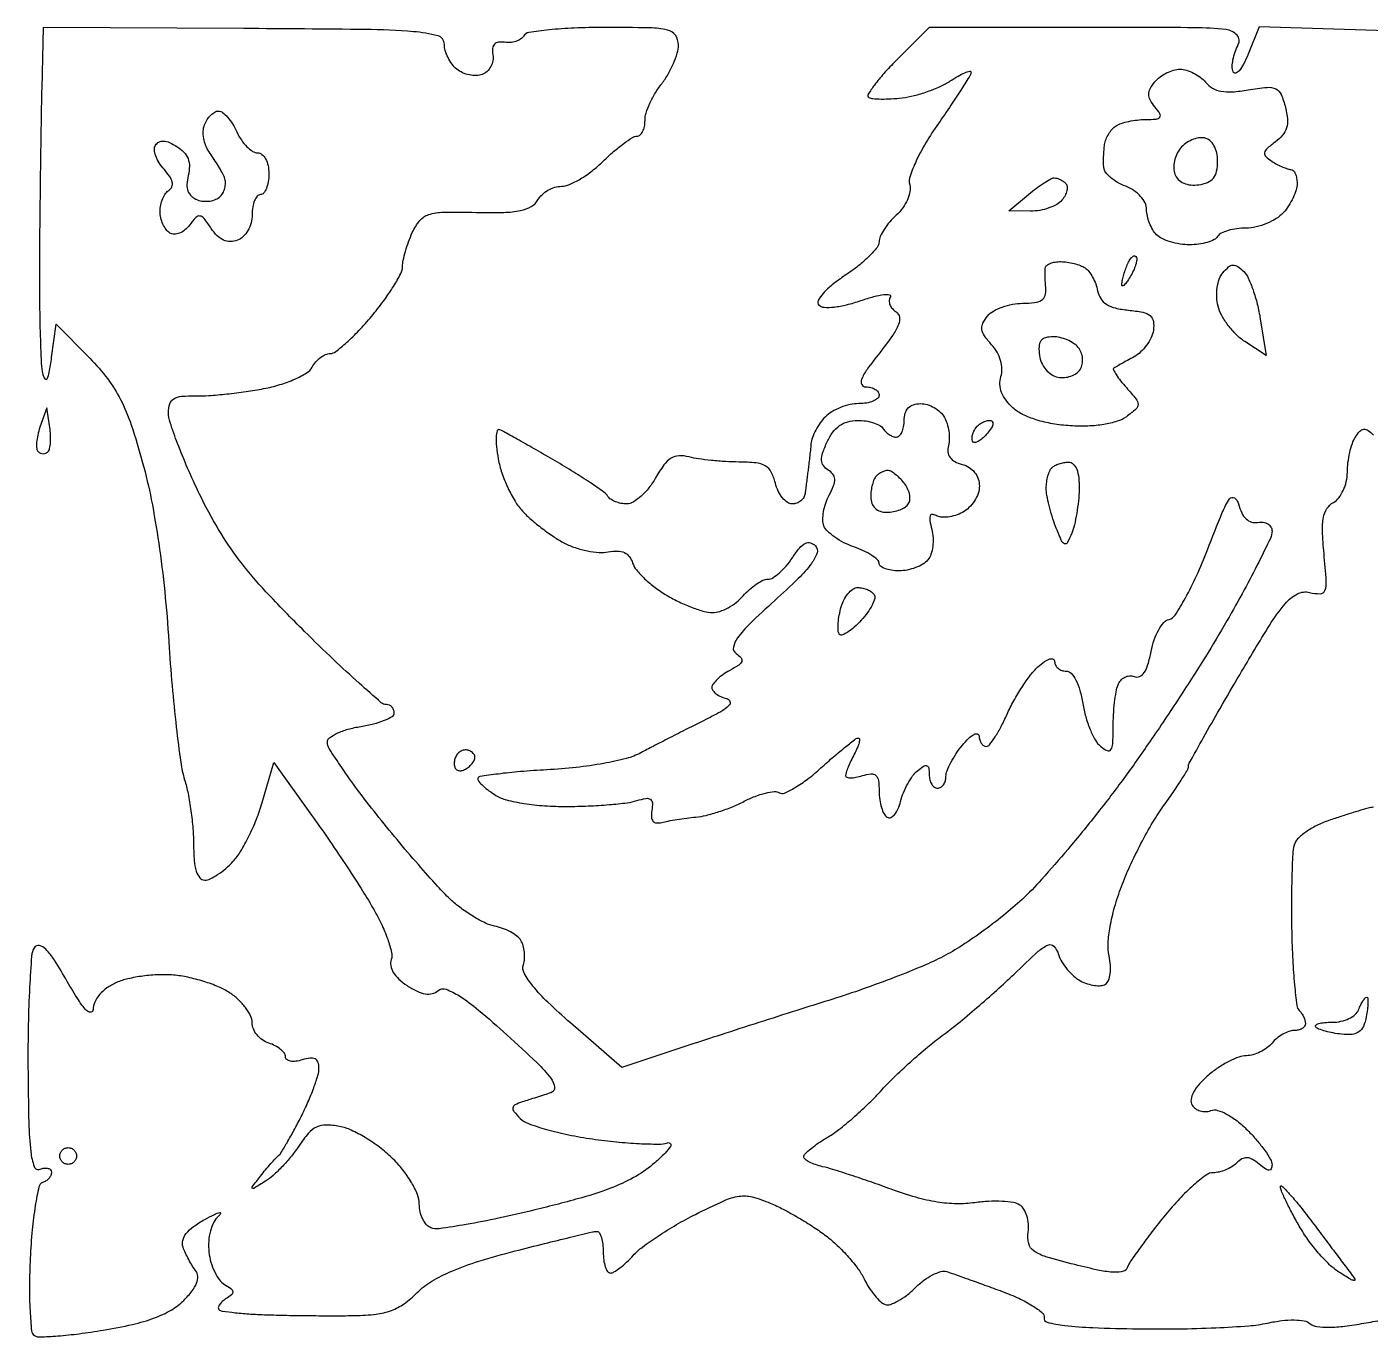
# Model space of a CAD drawing. Extents: x 0 to 102, y 0 to 135.
# Drawn here: x 70.39 to 83.99, y 122.11 to 135.37 of the extents above; entities that cross this region are included whole.
import ezdxf

# ---------------------------------------------------------------- set-up
doc = ezdxf.new("R2010")
doc.units = 0
doc.header["$MEASUREMENT"] = 0

msp = doc.modelspace()

# ---------------------------------------------------------------- linework, layer by layer
for points in [[(84.373632, 135.3177), (83.618164, 135.341765), (82.862695, 135.365829), (82.750987, 135.087965, -0.023652), (82.705241, 134.988099, -0.058409), (82.660247, 134.921409, -0.148562), (82.624304, 134.898592, -0.382632), (82.598952, 134.91116, -0.1027), (82.589943, 134.962122, -0.039974), (82.59781, 135.033614, -0.037447), (82.619058, 135.112108, -0.038062), (82.65169, 135.18611, 0.323154), (82.638781, 135.282068, 0.176253), (82.527167, 135.337788, 0.027193), (82.203677, 135.357134, 0.00134), (81.134377, 135.36), (79.524, 135.36), (79.188686, 135.024686, 0.01366), (79.06442, 134.893438, 0.023667), (78.969602, 134.777005, 0.021321), (78.906345, 134.683236, 0.414542), (78.913736, 134.652385, 0.117935), (78.952536, 134.639745, 0.01656), (79.037297, 134.635755, 0.018146), (79.139693, 134.638047, 0.014524), (79.249603, 134.647712, 0.033305), (79.370475, 134.670124, 0.021816), (79.506143, 134.711134, 0.021959), (79.635387, 134.762918, 0.038781), (79.736053, 134.818242, -0.015096), (79.817015, 134.867863, -0.029162), (79.885034, 134.901678, -0.037501), (79.933917, 134.918316, -0.490447), (79.947, 134.908187, -0.13931), (79.937743, 134.875606, -0.003089), (79.850074, 134.735727, -0.006765), (79.743486, 134.572884, -0.004493), (79.617038, 134.388877, 0.017748), (79.489648, 134.192547, 0.025419), (79.392144, 134.009416, 0.026038), (79.329567, 133.85559, 0.148597), (79.326144, 133.768444, -0.110141), (79.328664, 133.699216, -0.058044), (79.303199, 133.616595, -0.053008), (79.255349, 133.533189, -0.052164), (79.190806, 133.461211, 0.032168), (79.124063, 133.392507, 0.033462), (79.067632, 133.316668, 0.035516), (79.028228, 133.244848, 0.10812), (79.0164, 133.190788, -0.171423), (78.996229, 133.133683, -0.027695), (78.915991, 133.044826, -0.027838), (78.805472, 132.946853, -0.02126), (78.674583, 132.851997, 0.021773), (78.54315, 132.756541, 0.04368), (78.450151, 132.668329, 0.063138), (78.400754, 132.595875, 0.325209), (78.407889, 132.550671, 0.186124), (78.459571, 132.527754, 0.038966), (78.560363, 132.530635, 0.03436), (78.688208, 132.553259, 0.02199), (78.832879, 132.596087, -0.015802), (78.96377, 132.636604, -0.036406), (79.064783, 132.656639, -0.079254), (79.121558, 132.654643, -0.524125), (79.131035, 132.632955, 0.12915), (79.119696, 132.595866, 0.100707), (79.126474, 132.554109, 0.08894), (79.150448, 132.514029, 0.075327), (79.188125, 132.482039, -0.222436), (79.222426, 132.429626, -0.131335), (79.213338, 132.353904, -0.058825), (79.152202, 132.241497, -0.013552), (79.022655, 132.068498, 0.010885), (78.894189, 131.898835, 0.060441), (78.838919, 131.798992, 0.221566), (78.841599, 131.746748, 0.277691), (78.882391, 131.7222, -0.061254), (78.933635, 131.715899, -0.079771), (78.977035, 131.697349, -0.097563), (79.006088, 131.669866, -0.15591), (79.0164, 131.6376, -0.22187), (79.001287, 131.605218, -0.076865), (78.956047, 131.577851, -0.058452), (78.889616, 131.559191, -0.039287), (78.810943, 131.553, 0.054969), (78.722534, 131.543251, 0.038689), (78.626787, 131.513948, 0.039129), (78.538423, 131.470985, 0.063743), (78.472543, 131.420057, 0.041971), (78.420732, 131.358733, 0.032757), (78.374972, 131.284452, 0.033682), (78.341378, 131.209082, 0.066091), (78.327074, 131.145107, -0.003408), (78.321028, 131.081512, -0.002166), (78.313161, 131.007538, -0.002175), (78.30481, 130.935001, -0.00403), (78.2973, 130.8762, 0.001168), (78.289783, 130.819908, 0.000783), (78.281439, 130.755513, 0.000789), (78.273554, 130.693119, 0.001558), (78.267526, 130.64355, -0.105384), (78.253793, 130.603179, -0.087969), (78.224097, 130.568864, -0.084471), (78.183183, 130.545796, -0.086428), (78.137271, 130.5378, -0.15466), (78.088305, 130.553317, -0.069524), (78.038532, 130.599928, -0.059134), (77.99549, 130.668392, -0.049341), (77.96646, 130.7493, 0.058438), (77.924535, 130.859793, 0.14303), (77.864972, 130.922021, 0.10596), (77.768926, 130.953, 0.024308), (77.597738, 130.961955, -0.013569), (77.463052, 130.966104, -0.011084), (77.319345, 130.97764, -0.011242), (77.18753, 130.99417, -0.028671), (77.093253, 131.013729, 0.074918), (76.992252, 131.025123, 0.131421), (76.912406, 131.000548, 0.095809), (76.839074, 130.932102, 0.027843), (76.754853, 130.801609, -0.037814), (76.687064, 130.701031, -0.042393), (76.607208, 130.615892, -0.046855), (76.52761, 130.556747, -0.136247), (76.462243, 130.538335, -0.048712), (76.404013, 130.543802, -0.047253), (76.347316, 130.560437, -0.051102), (76.300314, 130.585022, -0.108717), (76.27189, 130.614326, 0.099663), (76.23213, 130.656814, 0.006785), (76.095594, 130.751494, 0.009497), (75.927922, 130.859854, 0.006974), (75.738147, 130.973819, 0.001635), (75.546358, 131.084545, 0.002225), (75.372591, 131.183087, 0.001468), (75.226102, 131.264735, 0.025245), (75.176796, 131.288861, 0.443176), (75.152147, 131.277564, 0.064706), (75.14119, 131.21648, 0.039138), (75.144137, 131.118175, 0.018612), (75.162497, 130.992818, 0.036482), (75.199118, 130.852664, 0.026411), (75.259202, 130.702808, 0.026859), (75.331876, 130.565844, 0.051267), (75.406601, 130.466312, 0.02728), (75.494473, 130.381136, 0.016162), (75.607727, 130.288997, 0.016148), (75.727031, 130.204124, 0.026617), (75.833607, 130.141275, 0.039404), (75.941425, 130.095585, 0.031073), (76.063975, 130.062991, 0.031968), (76.182289, 130.047054, 0.064807), (76.275893, 130.052625, -0.049385), (76.368713, 130.06102, -0.105624), (76.438617, 130.045464, -0.124585), (76.488813, 130.005094, -0.084763), (76.522587, 129.939655, 0.097134), (76.560858, 129.869766, 0.029689), (76.643725, 129.781526, 0.028477), (76.750419, 129.691572, 0.027632), (76.867687, 129.613343, 0.021652), (76.99359, 129.546229, 0.020999), (77.126099, 129.489507, 0.021454), (77.246665, 129.449611, 0.069276), (77.330064, 129.438, 0.082102), (77.403834, 129.450196, 0.042991), (77.489287, 129.487703, 0.041256), (77.572496, 129.542456, 0.049601), (77.64013, 129.6072, -0.032881), (77.703399, 129.67195, -0.034545), (77.773628, 129.726698, -0.036827), (77.840437, 129.764903, -0.111927), (77.891151, 129.7764, 0.14036), (77.941521, 129.790824, 0.03983), (78.007662, 129.839804, 0.036762), (78.07678, 129.909635, 0.031696), (78.138726, 129.992244, -0.025627), (78.211449, 130.091718, -0.104198), (78.269399, 130.13864, -0.191987), (78.321506, 130.143532, -0.129092), (78.373326, 130.112293, -0.285572), (78.388755, 130.041707, -0.075533), (78.33175, 129.935327, -0.038812), (78.198617, 129.783621, -0.009795), (77.9589, 129.558804, 0.008497), (77.708892, 129.325553, 0.042955), (77.583577, 129.181866, 0.108477), (77.542082, 129.087747, 0.307416), (77.568479, 129.024848, -0.064512), (77.619111, 128.981699, -0.278864), (77.626347, 128.944522, -0.161166), (77.595399, 128.905558, -0.022147), (77.505029, 128.851917, 0.030124), (77.435886, 128.80937, 0.037352), (77.37746, 128.761489, 0.04081), (77.336279, 128.71529, 0.163035), (77.3244, 128.679827, 0.166105), (77.335157, 128.64834, 0.067275), (77.36789, 128.616086, 0.056531), (77.415803, 128.587964, 0.045391), (77.47245, 128.568745, -0.2485), (77.506713, 128.538481, -0.299134), (77.497468, 128.497364, -0.065452), (77.413838, 128.435411, -0.011428), (77.2398, 128.343913, 0.001645), (77.075468, 128.261581, 0.001261), (76.896377, 128.170549, 0.001274), (76.7292, 128.084503, 0.003021), (76.6053, 128.01938, -0.059325), (76.45877, 127.9623, -0.018368), (76.227242, 127.911446, -0.017282), (75.950708, 127.871087, -0.014237), (75.65355, 127.846699, 0.007184), (75.385946, 127.828532, 0.01186), (75.160623, 127.804587, 0.005529), (74.974974, 127.778302, 0.370446), (74.9556, 127.755741, 0.183614), (74.966012, 127.728345, 0.025526), (75.009397, 127.684261, 0.026438), (75.068602, 127.635448, 0.019596), (75.138739, 127.587728, 0.07845), (75.245611, 127.542333, 0.022783), (75.4216, 127.506744, 0.021625), (75.632072, 127.483343, 0.018315), (75.855821, 127.476437, 0.009295), (76.073193, 127.481732, 0.010023), (76.284803, 127.49508, 0.009609), (76.465622, 127.513634, 0.046498), (76.566394, 127.535577, -0.031339), (76.656128, 127.557982, -0.194155), (76.701743, 127.548663, -0.244375), (76.721887, 127.512343, -0.049101), (76.716462, 127.436169, 0.05289), (76.71222, 127.369497, 0.163323), (76.728162, 127.327896, 0.20281), (76.763069, 127.309683, 0.085507), (76.8168, 127.314527, -0.019135), (76.880519, 127.328926, -0.007204), (76.970662, 127.34436, -0.007124), (77.069358, 127.35836, -0.008607), (77.162385, 127.368583, 0.038392), (77.265336, 127.386148, 0.017625), (77.396217, 127.423922, 0.017336), (77.531844, 127.473566, 0.022927), (77.651319, 127.528563, -0.026218), (77.761041, 127.578198, -0.033099), (77.867241, 127.611776, -0.034999), (77.956771, 127.627152, -0.164894), (78.006873, 127.615594, 0.248231), (78.058997, 127.612099, 0.029269), (78.165659, 127.667385, 0.029544), (78.292914, 127.75366, 0.019966), (78.427632, 127.865936, -0.006228), (78.559442, 127.98207, -0.009298), (78.677776, 128.079975, -0.004915), (78.779345, 128.159257, -0.164703), (78.80812, 128.169, -0.420824), (78.819303, 128.157563, -0.058024), (78.814199, 128.120931, -0.03904), (78.795982, 128.068158, -0.020243), (78.765577, 128.005362, 0.012434), (78.732047, 127.938784, 0.014601), (78.703726, 127.874058, 0.01357), (78.683018, 127.818391, 0.082433), (78.678, 127.788161, 0.331303), (78.690351, 127.771567, 0.073113), (78.727702, 127.766107, 0.049309), (78.782315, 127.771551, 0.027365), (78.8472, 127.7883, -0.049305), (78.934978, 127.806899, -0.219174), (78.983739, 127.790672, -0.175759), (79.009689, 127.739593, -0.030532), (79.0164, 127.629794, 0.035612), (79.022458, 127.544843, 0.040098), (79.040523, 127.465013, 0.04397), (79.06692, 127.400901, 0.135511), (79.09852, 127.366833, 0.247896), (79.133983, 127.364433, 0.113751), (79.172109, 127.393114, 0.072694), (79.207434, 127.450192, 0.040811), (79.23372, 127.52757, -0.036071), (79.262751, 127.615759, -0.028944), (79.306047, 127.705848, -0.029798), (79.356115, 127.784749, -0.063345), (79.4054, 127.837489, -0.026485), (79.466879, 127.88324, -0.229721), (79.499742, 127.887711, -0.283589), (79.519057, 127.864859, -0.037282), (79.524, 127.798659, 0.059737), (79.530294, 127.746168, 0.078585), (79.548851, 127.70172, 0.096868), (79.576332, 127.671953, 0.159372), (79.6086, 127.6614, 0.137744), (79.640861, 127.670459, 0.100172), (79.668349, 127.695924, 0.08602), (79.686855, 127.734011, 0.070284), (79.6932, 127.778928, -0.093232), (79.704214, 127.837484, -0.0278), (79.742076, 127.9206, -0.026826), (79.795905, 128.011083, -0.026078), (79.859585, 128.096178, -0.02528), (79.923804, 128.165787, -0.067134), (79.977922, 128.206168, -0.187461), (80.011998, 128.210843, -0.339712), (80.028785, 128.19015, 0.062511), (80.034957, 128.149717, 0.079117), (80.050842, 128.115464, 0.095239), (80.07364, 128.092512, 0.15084), (80.099919, 128.0844, 0.231238), (80.134043, 128.101073, 0.021207), (80.190393, 128.180102, 0.023975), (80.251943, 128.285376, 0.016405), (80.311978, 128.410194, -0.022406), (80.379374, 128.546117, -0.018335), (80.463032, 128.685117, -0.018716), (80.549572, 128.8074, -0.045513), (80.624359, 128.888606, -0.028435), (80.690751, 128.942153, -0.076925), (80.744613, 128.969398, -0.191306), (80.777938, 128.967286, -0.290118), (80.793, 128.943512, 0.118057), (80.801924, 128.906242, 0.100608), (80.827101, 128.874503, 0.092571), (80.864752, 128.853192, 0.082796), (80.909087, 128.8458, -0.208706), (80.959755, 128.823688, -0.068264), (81.00759, 128.75546, -0.050734), (81.048435, 128.651319, -0.028464), (81.07753, 128.518387, 0.029573), (81.106974, 128.385276, 0.029228), (81.152006, 128.25603, 0.030554), (81.204834, 128.147993, 0.090797), (81.257543, 128.085028, 0.059987), (81.325719, 128.041051, 0.376659), (81.362517, 128.051132, 0.136031), (81.381653, 128.110348, 0.010539), (81.3852, 128.278622, -0.014594), (81.388823, 128.402725, -0.014078), (81.399682, 128.527912, -0.014145), (81.415462, 128.637529, -0.048827), (81.434501, 128.706639, -0.088075), (81.462034, 128.752352, -0.094676), (81.503025, 128.784442, -0.100042), (81.550988, 128.798027, -0.111201), (81.598541, 128.791087, 0.196454), (81.652421, 128.792249, 0.14359), (81.698898, 128.830981, 0.076584), (81.737703, 128.91385, 0.024912), (81.769301, 129.045674, -0.036421), (81.79999, 129.161855, -0.044869), (81.845752, 129.264123, -0.051136), (81.898731, 129.339506, -0.164997), (81.950892, 129.369995, 0.202595), (82.012835, 129.412527, 0.016158), (82.116687, 129.586959, 0.019838), (82.22927, 129.81135, 0.01384), (82.338968, 130.0725, -0.004417), (82.489218, 130.449956, -0.052144), (82.563672, 130.588919, -0.41671), (82.612795, 130.598116, -0.181993), (82.654608, 130.5378, 0.048279), (82.686448, 130.448535, 0.092673), (82.730699, 130.387062, 0.118399), (82.785972, 130.354946, 0.116384), (82.850172, 130.351159, -0.077271), (82.904585, 130.352169, -0.104551), (82.950762, 130.335625, -0.122171), (82.981439, 130.304321, -0.133829), (82.9926, 130.26337, -0.111802), (82.97582, 130.189265, -0.004888), (82.858547, 129.949641, -0.008088), (82.711086, 129.667143, -0.005664), (82.536249, 129.353541, -0.009835), (82.318113, 128.989295, -0.005336), (82.03646, 128.549808, -0.005314), (81.740228, 128.108552, -0.008372), (81.475672, 127.736877, -0.0087), (81.21437, 127.395102, -0.007548), (80.928884, 127.045824, -0.007615), (80.660765, 126.737374, -0.021999), (80.462756, 126.535116, -0.019261), (80.276168, 126.373596, -0.013173), (80.052777, 126.20425, -0.013294), (79.828506, 126.052225, -0.026033), (79.640984, 125.945583, -0.018204), (79.432929, 125.850513, -0.007027), (79.138008, 125.733347, -0.006946), (78.814387, 125.615137, -0.008517), (78.5088, 125.51411, 0.001235), (78.183583, 125.411822, 0.000746), (77.798751, 125.289106, 0.000747), (77.416867, 125.166071, 0.001312), (77.101412, 125.063003), (76.413125, 124.836117), (75.893475, 125.286298, -0.012365), (75.665135, 125.494215, -0.03147), (75.513365, 125.658926, -0.042473), (75.425678, 125.788004, -0.206114), (75.416581, 125.874089, 0.057905), (75.427958, 125.93469, 0.042865), (75.42688, 126.002923, 0.043652), (75.414426, 126.068131, 0.071453), (75.391601, 126.119432, 0.088315), (75.351572, 126.163495, 0.038929), (75.285463, 126.206745, 0.03695), (75.206345, 126.242806, 0.040907), (75.125401, 126.265384, -0.064216), (75.031835, 126.296236, -0.024933), (74.911711, 126.361335, -0.024189), (74.78704, 126.445687, -0.02754), (74.676638, 126.538352, -0.020157), (74.548204, 126.668926, -0.005337), (74.353939, 126.887688, -0.005406), (74.138121, 127.141501, -0.005537), (73.92957, 127.397935, -0.007587), (73.739247, 127.644923, -0.010871), (73.578726, 127.869951, -0.006975), (73.452057, 128.061641, -0.143468), (73.4328, 128.127372, -0.238689), (73.455036, 128.171298, -0.048794), (73.532205, 128.217143, -0.041627), (73.641584, 128.257734, -0.028403), (73.7712, 128.286087, 0.022653), (73.900855, 128.312891, 0.034344), (74.010195, 128.348862, 0.037096), (74.08925, 128.388093, 0.264949), (74.1096, 128.4238, 0.094126), (74.103539, 128.455711, 0.096654), (74.086221, 128.482842, 0.099013), (74.06038, 128.501003, 0.104178), (74.030012, 128.5074, -0.181021), (73.978525, 128.526672, -0.003236), (73.753843, 128.724848, -0.007633), (73.494367, 128.963941, -0.004964), (73.201625, 129.24765, -0.010367), (72.811399, 129.649756, -0.024319), (72.541417, 129.969612, -0.028866), (72.33264, 130.278279, -0.021899), (72.139113, 130.638333, -0.009626), (72.01899, 130.900152, -0.011861), (71.917553, 131.148921, -0.010326), (71.842104, 131.360326, -0.080713), (71.8254, 131.463132, -0.076882), (71.838964, 131.550822, -0.180403), (71.879195, 131.602245, -0.118267), (71.956918, 131.627528, -0.025058), (72.10035, 131.631683, 0.022455), (72.234568, 131.634872, 0.009242), (72.415877, 131.650711, 0.009122), (72.610093, 131.674892, 0.011573), (72.788385, 131.704627, 0.026358), (72.952692, 131.745027, 0.030815), (73.10324, 131.800908, 0.032404), (73.222332, 131.863183, 0.12921), (73.279039, 131.921993, -0.052412), (73.316485, 131.97501, -0.05034), (73.364601, 132.019884, -0.054427), (73.415612, 132.050545, -0.108536), (73.461389, 132.0606, 0.166179), (73.518801, 132.080224, 0.018117), (73.627632, 132.170951, 0.02061), (73.752271, 132.292384, 0.015241), (73.880185, 132.436263, 0.015432), (74.00042, 132.589473, 0.019251), (74.101958, 132.739162, 0.017799), (74.176602, 132.868946, 0.122189), (74.1942, 132.939882, -0.05179), (74.200832, 133.003737, -0.017952), (74.223136, 133.093759, -0.017613), (74.254998, 133.191875, -0.01958), (74.292706, 133.284036, -0.066163), (74.368623, 133.405216, -0.144158), (74.458768, 133.465921, -0.073374), (74.606555, 133.489746, -0.008757), (74.93875, 133.488361, 0.011187), (75.217925, 133.488555, 0.044081), (75.388657, 133.507614, 0.078128), (75.496795, 133.547728, 0.138229), (75.563548, 133.614544, -0.078444), (75.605112, 133.667357, -0.056122), (75.665723, 133.712046, -0.055836), (75.735159, 133.742361, -0.075163), (75.802887, 133.7526, 0.104609), (75.882649, 133.769472, 0.031221), (75.993623, 133.827154, 0.029813), (76.113293, 133.909266, 0.028272), (76.2246, 134.0064, -0.014553), (76.329998, 134.103596, -0.019113), (76.431961, 134.185646, -0.016875), (76.520229, 134.246768, -0.143956), (76.565917, 134.2602, 0.185672), (76.597101, 134.272194, 0.089938), (76.623606, 134.306551, 0.069781), (76.641572, 134.35761, 0.049793), (76.6476, 134.417991, -0.076854), (76.659279, 134.493524, -0.029798), (76.697303, 134.592617, -0.028641), (76.752043, 134.696938, -0.031515), (76.8168, 134.790885, 0.034976), (76.881561, 134.886242, 0.029833), (76.936297, 134.994797, 0.030933), (76.974136, 135.099914, 0.071039), (76.986, 135.182994, 0.156654), (76.954786, 135.280176, 0.181804), (76.874469, 135.333901, 0.053168), (76.697186, 135.355932, 0.00435), (76.229593, 135.36, 0.010325), (75.9311, 135.353836, 0.016376), (75.676124, 135.334921, 0.011822), (75.472327, 135.308186, 0.219198), (75.419513, 135.273156, -0.112333), (75.388516, 135.241653, -0.064012), (75.339992, 135.218695, -0.058944), (75.282342, 135.20723, -0.060626), (75.224171, 135.209706, 0.074541), (75.163707, 135.210604, 0.17411), (75.124106, 135.190051, 0.164765), (75.105288, 135.147993, 0.065323), (75.107619, 135.083918, -0.08652), (75.107266, 135.02311, -0.078299), (75.086599, 134.963684, -0.080216), (75.049291, 134.914715, -0.098628), (75.000791, 134.884103, -0.087033), (74.941014, 134.872434, -0.056278), (74.870644, 134.879018, -0.054598), (74.800946, 134.901715, -0.067307), (74.743023, 134.937894, -0.060016), (74.694866, 134.988745, -0.043926), (74.65416, 135.055064, -0.044602), (74.626397, 135.125895, -0.071224), (74.6172, 135.190134, 0.342414), (74.550708, 135.275844, 0.043327), (74.30398, 135.316825, 0.016682), (73.816569, 135.338595, 0.001481), (72.5868, 135.348818), (70.5564, 135.359684), (70.542126, 134.746492, 0.001793), (70.536069, 134.438887, 0.000652), (70.529616, 134.002785, 0.000646), (70.523794, 133.52562, 0.000772), (70.519581, 133.0758, 0.003824), (70.519509, 132.658422, 0.005093), (70.526206, 132.279238, 0.003645), (70.537353, 131.962099, 0.050874), (70.553748, 131.8491, 0.09695), (70.575418, 131.802955, 0.554548), (70.597183, 131.804572, 0.077526), (70.619351, 131.869461, 0.009476), (70.642685, 132.0183), (70.689184, 132.3567), (71.028149, 132.012134, -0.031241), (71.209978, 131.802608, -0.045911), (71.339531, 131.596209, -0.036917), (71.447095, 131.338182, -0.013034), (71.563684, 130.954634, -0.019088), (71.651192, 130.582348, -0.011875), (71.726623, 130.140115, -0.011028), (71.786962, 129.652573, -0.009721), (71.828746, 129.1419, 0.005982), (71.86164, 128.699162, 0.006918), (71.903844, 128.278351, 0.006249), (71.948913, 127.923399, 0.039983), (71.988219, 127.746559, -0.026302), (72.023133, 127.607534, -0.013894), (72.052474, 127.43205, -0.013788), (72.072601, 127.25033, -0.020686), (72.0792, 127.090909, 0.019914), (72.085597, 126.930353, 0.055626), (72.106937, 126.81986, 0.095811), (72.142252, 126.75412, 0.225404), (72.191353, 126.7308, 0.113357), (72.246317, 126.743423, 0.032868), (72.322419, 126.786715, 0.031216), (72.404218, 126.848299, 0.028827), (72.480044, 126.92115, 0.051828), (72.555993, 127.022267, 0.020716), (72.639019, 127.17453, 0.020235), (72.715679, 127.347434, 0.02404), (72.773333, 127.51642), (72.890084, 127.921339), (73.272515, 127.38952, -0.005585), (73.436201, 127.156444, -0.00415), (73.611925, 126.895572, -0.004195), (73.773621, 126.646658, -0.009466), (73.890924, 126.454806, -0.020817), (73.977742, 126.291337, -0.02633), (74.043415, 126.133341, -0.026069), (74.083384, 125.998993, -0.152016), (74.07867, 125.926224, 0.143527), (74.073706, 125.865296, 0.086676), (74.100553, 125.797435, 0.06784), (74.157173, 125.728146, 0.042567), (74.239643, 125.663461, 0.031589), (74.341063, 125.605811, 0.0736), (74.42416, 125.579486, 0.101376), (74.493817, 125.582427, 0.111084), (74.554174, 125.612748, -0.266769), (74.634711, 125.626191, -0.054155), (74.769287, 125.558809, -0.032155), (74.963088, 125.415507, -0.008621), (75.2517, 125.163277, -0.006296), (75.554639, 124.882155, -0.039996), (75.694622, 124.725795, -0.134856), (75.731314, 124.634501, -0.356716), (75.69585, 124.579322, -0.00035), (75.628876, 124.557605, -0.000212), (75.549601, 124.531997, -0.000213), (75.470906, 124.506651, -0.000375), (75.40588, 124.485791, 0.03267), (75.331033, 124.456331, 0.25706), (75.309886, 124.42716, 0.208342), (75.321101, 124.389126, 0.021963), (75.385111, 124.319231, 0.110047), (75.467097, 124.267121, 0.017493), (75.649421, 124.208318, 0.018662), (75.872905, 124.153701, 0.015372), (76.114761, 124.11178, 0.010249), (76.358918, 124.082243, 0.012357), (76.589315, 124.06489, 0.011052), (76.78284, 124.059399, 0.077741), (76.875779, 124.073342, -0.308193), (76.903608, 124.064921, -0.321874), (76.905209, 124.036498, -0.055014), (76.850106, 123.967863, -0.014171), (76.746584, 123.870243, -0.051681), (76.560341, 123.736024, -0.036671), (76.328059, 123.624427, -0.025482), (76.007946, 123.517058, -0.008617), (75.532131, 123.392806, -0.006959), (75.166212, 123.309333, -0.009899), (74.838724, 123.246158, -0.006328), (74.564338, 123.20241, -0.128669), (74.481397, 123.21161, -0.124472), (74.436227, 123.243455, -0.064273), (74.398062, 123.301622, -0.05777), (74.372176, 123.375528, -0.055429), (74.3634, 123.454449, 0.097154), (74.344593, 123.550325, 0.037281), (74.283795, 123.672446, 0.034432), (74.194538, 123.801442, 0.031733), (74.086125, 123.920754, 0.031449), (73.961511, 124.027194, 0.025911), (73.816428, 124.124801, 0.026669), (73.673397, 124.200556, 0.060889), (73.557375, 124.237993, 0.042767), (73.418323, 124.25265, 0.117178), (73.322439, 124.231836, 0.105265), (73.240129, 124.168375, 0.03076), (73.143785, 124.03971, -0.0251), (73.068807, 123.937183, -0.019427), (72.977507, 123.833182, -0.019802), (72.884461, 123.742616, -0.04388), (72.805385, 123.683175, -0.002494), (72.688706, 123.611334, -0.352886), (72.673679, 123.613323, -0.369568), (72.6729, 123.628079, -0.002575), (72.756, 123.735059, -0.006528), (72.808404, 123.800044, -0.007159), (72.860923, 123.861643, -0.00674), (72.90725, 123.913016, -0.035371), (72.934985, 123.939, 0.084058), (72.963556, 123.971511, 0.006201), (73.024811, 124.073502, 0.008486), (73.094677, 124.197972, 0.006331), (73.167635, 124.33748, 0.013952), (73.236758, 124.483815, 0.015438), (73.295159, 124.628973, 0.014939), (73.337277, 124.755322, 0.073102), (73.3482, 124.829631, 0.083587), (73.338217, 124.888931, 0.19872), (73.309085, 124.921754, 0.148808), (73.258119, 124.929828, 0.042276), (73.179, 124.9119, -0.044145), (73.11417, 124.897464, -0.07803), (73.059503, 124.898824, -0.120633), (73.023413, 124.914972, -0.231498), (73.0098, 124.942798, 0.162178), (72.997711, 124.979089, 0.060682), (72.960097, 125.018322, 0.051981), (72.905343, 125.054303, 0.042572), (72.8406, 125.0811, -0.07652), (72.77593, 125.113147, -0.068566), (72.721103, 125.164197, -0.071534), (72.68408, 125.225775, -0.099954), (72.6714, 125.288571, 0.114312), (72.655279, 125.358164, 0.04736), (72.604495, 125.441008, 0.043585), (72.530778, 125.523102, 0.043015), (72.443639, 125.591575, 0.045736), (72.332056, 125.650896, 0.023343), (72.182877, 125.705443, 0.022982), (72.022658, 125.747706, 0.031854), (71.875775, 125.769645, 0.030752), (71.72829, 125.773051, 0.023017), (71.566301, 125.759344, 0.023455), (71.414432, 125.732125, 0.048155), (71.299837, 125.694088, 0.047356), (71.202696, 125.639577, 0.063237), (71.12757, 125.572033, 0.073024), (71.079818, 125.496939, 0.104358), (71.063206, 125.419998, -0.401648), (71.038485, 125.394428, -0.220411), (70.994742, 125.412689, -0.044575), (70.914372, 125.517897, -0.010651), (70.800757, 125.706598, 0.011356), (70.672105, 125.919592, 0.05184), (70.582429, 126.032862, 0.146697), (70.517657, 126.068773, 0.318162), (70.467882, 126.047661, 0.120163), (70.439829, 125.96139, 0.005399), (70.419566, 125.647276, 0.0088), (70.406003, 125.270893, 0.006159), (70.403413, 124.846467, 0.003779), (70.411308, 124.273264, 0.023859), (70.431453, 123.981947, 0.055854), (70.466261, 123.832165, 0.42199), (70.525581, 123.804799, -0.056241), (70.569775, 123.816274, -0.100556), (70.607096, 123.814079, -0.147457), (70.631578, 123.799002, -0.183518), (70.641, 123.774195, -0.107582), (70.634279, 123.743322, -0.070217), (70.614565, 123.712489, -0.06569), (70.58541, 123.68637, -0.069506), (70.551008, 123.669303, 0.264981), (70.513314, 123.627267, 0.0128), (70.476975, 123.435562, 0.017749), (70.446149, 123.192685, 0.010859), (70.426226, 122.904537, 0.010073), (70.418481, 122.619507, 0.015271), (70.424313, 122.371603, 0.009908), (70.439287, 122.169275, 0.235075), (70.468566, 122.122099, 0.150336), (70.524685, 122.107461, 0.008666), (70.704286, 122.118364, 0.012565), (70.920721, 122.140757, 0.008862), (71.162705, 122.176326, 0.014785), (71.461218, 122.234739, 0.032705), (71.683627, 122.300671, 0.042901), (71.851505, 122.379566, 0.065173), (71.979162, 122.477671, 0.029681), (72.063147, 122.572267, 0.07173), (72.109787, 122.653069, 0.108554), (72.121125, 122.721575, 0.152433), (72.099738, 122.779309, -0.026836), (72.066083, 122.828119, -0.01483), (72.030063, 122.890979, -0.014752), (71.997239, 122.957033, -0.022926), (71.973303, 123.015959, -0.146207), (71.969905, 123.084372, -0.106028), (72.003413, 123.153389, -0.071433), (72.07686, 123.223889, -0.03016), (72.192821, 123.296913, -0.009919), (72.289269, 123.347353, -0.054826), (72.344169, 123.367548, -0.624912), (72.352283, 123.357848, -0.107503), (72.333, 123.331654, 0.091794), (72.283782, 123.268978, 0.054969), (72.249185, 123.180515, 0.049738), (72.231969, 123.076211, 0.044021), (72.23459, 122.9661, 0.042777), (72.255084, 122.863572, 0.041936), (72.292813, 122.765312, 0.045135), (72.340979, 122.685077, 0.106747), (72.39279, 122.638966, -0.029047), (72.457217, 122.597429, -0.209801), (72.475335, 122.566256, -0.247698), (72.463212, 122.535256, -0.039732), (72.40905, 122.495516, 0.039592), (72.368473, 122.465761, 0.067336), (72.340632, 122.434303, 0.100572), (72.329104, 122.406221, 0.248692), (72.33545, 122.385592, 0.164079), (72.368492, 122.369237, 0.006909), (72.500276, 122.353276, 0.011278), (72.659425, 122.33985, 0.007718), (72.8406, 122.33148, 0.003424), (73.04827, 122.326519, 0.002223), (73.288391, 122.323496, 0.002235), (73.52286, 122.322635, 0.004245), (73.711595, 122.324388, 0.024839), (73.925502, 122.338836, 0.058925), (74.080432, 122.375902, 0.067135), (74.210019, 122.444459, 0.041203), (74.342018, 122.556327, -0.06194), (74.489085, 122.670862, -0.033934), (74.693014, 122.77448, -0.025909), (74.966297, 122.87438, -0.011822), (75.332222, 122.977631, -0.001667), (75.630151, 123.053082, -0.00248), (75.891479, 123.116962, -0.001073), (76.115155, 123.169956, -0.050987), (76.16115, 123.175904, -0.275756), (76.185581, 123.162193, -0.056951), (76.205962, 123.114974, -0.045036), (76.219997, 123.047018, -0.028422), (76.2246, 122.9661, 0.03208), (76.229804, 122.88508, 0.049459), (76.2456, 122.816728, 0.063661), (76.268626, 122.769434, 0.252826), (76.296088, 122.7546, 0.139656), (76.333469, 122.765249, 0.024825), (76.393918, 122.80702, 0.025154), (76.461794, 122.864728, 0.02034), (76.528738, 122.93305, -0.04913), (76.621411, 123.017344, -0.014215), (76.779955, 123.1285, -0.014148), (76.966745, 123.244244, -0.014655), (77.157632, 123.34782, -0.01043), (77.44637, 123.48622, -0.069169), (77.599239, 123.531505, -0.102016), (77.732283, 123.524387, -0.035327), (77.915287, 123.462235, -0.021394), (78.046122, 123.400511, -0.011801), (78.20073, 123.314599, -0.011748), (78.353651, 123.219938, -0.018458), (78.479881, 123.130829, -0.027655), (78.593091, 123.034132, -0.021114), (78.706114, 122.916726, -0.021526), (78.80285, 122.797374, -0.046146), (78.864326, 122.696161, 0.028353), (78.913952, 122.607506, 0.03048), (78.972212, 122.527253, 0.031994), (79.030312, 122.465242, 0.110254), (79.077447, 122.437348, 0.162663), (79.13068, 122.437761, 0.043128), (79.209457, 122.472607, 0.039055), (79.29721, 122.530193, 0.031659), (79.381718, 122.604627, -0.035904), (79.467365, 122.678784, -0.04209), (79.558498, 122.73563, -0.046855), (79.641905, 122.768938, -0.148383), (79.701372, 122.768444, -0.008663), (79.771851, 122.745068, -0.001241), (79.915163, 122.694363, -0.00141), (80.084384, 122.633481, -0.001203), (80.262449, 122.568363, -0.0201), (80.430547, 122.498638, -0.030864), (80.569174, 122.423788, -0.031422), (80.667859, 122.353391, -0.276443), (80.685449, 122.305046, 0.40233), (80.717173, 122.256043, 0.027763), (80.895163, 122.224442, 0.020746), (81.181105, 122.201888, 0.005497), (81.639, 122.189873, 0.00726), (82.036084, 122.189587, 0.007735), (82.424693, 122.200964, 0.007413), (82.758401, 122.220865, 0.035253), (82.947499, 122.248453, -0.02292), (83.091061, 122.273024, -0.034677), (83.217588, 122.279908, -0.040433), (83.318562, 122.270205, -0.129747), (83.379342, 122.241986, 0.142285), (83.446291, 122.212883, 0.034163), (83.568451, 122.205658, 0.028848), (83.728534, 122.216383, 0.015711), (83.9232, 122.247, -0.017224), (84.105658, 122.275131, -0.024398)], [(84.018797, 127.47021, -0.003506), (83.9655, 127.458553, 0.020679), (83.915433, 127.445787, 0.002926), (83.813746, 127.41468, 0.003331), (83.693811, 127.376342, 0.002831), (83.567692, 127.334308, 0.034133), (83.445009, 127.283072, 0.038235), (83.335247, 127.217236, 0.04158), (83.252238, 127.147343, 0.132274), (83.216212, 127.085123, 0.053463), (83.201871, 126.993335, 0.005209), (83.19338, 126.768521, 0.006555), (83.189555, 126.499573, 0.005142), (83.192231, 126.20789, 0.00774), (83.202223, 125.921976, 0.011339), (83.220606, 125.670929, 0.006908), (83.243486, 125.462979, 0.167027), (83.26876, 125.41124, -0.048978), (83.292583, 125.382229, -0.037817), (83.312717, 125.346573, -0.038863), (83.326509, 125.310016, -0.070887), (83.331, 125.2785, -0.162102), (83.322046, 125.251608, -0.096281), (83.296766, 125.228709, -0.077653), (83.25903, 125.21324, -0.05858), (83.214459, 125.208, 0.086594), (83.162203, 125.198882, 0.04354), (83.101215, 125.170723, 0.041499), (83.041509, 125.129656, 0.048188), (82.9926, 125.0811, -0.061771), (82.940949, 125.032528, -0.044126), (82.872946, 124.991477, -0.044582), (82.799884, 124.963491, -0.069286), (82.733159, 124.9542, 0.088751), (82.658223, 124.940793, 0.030352), (82.556813, 124.896142, 0.029055), (82.448555, 124.832197, 0.029693), (82.349261, 124.756557, 0.031331), (82.258283, 124.667805, 0.058567), (82.198745, 124.584082, 0.081506), (82.173095, 124.51122, 0.184403), (82.183901, 124.454689, 0.101132), (82.217954, 124.418511, 0.08149), (82.266101, 124.395167, 0.078922), (82.320683, 124.387959, 0.085255), (82.373279, 124.398418, -0.164465), (82.439562, 124.401097, -0.051522), (82.532797, 124.362928, -0.043385), (82.638559, 124.293903, -0.03012), (82.745422, 124.199194, -0.018899), (82.840058, 124.097119, -0.023277), (82.919991, 123.994818, -0.022599), (82.978055, 123.904535, -0.13235), (82.9926, 123.850549, -0.089569), (82.985086, 123.80894, -0.327439), (82.963978, 123.795093, -0.140955), (82.926836, 123.807912, -0.020083), (82.862115, 123.857376, 0.042065), (82.79381, 123.904977, 0.120388), (82.738659, 123.921132, 0.141388), (82.687754, 123.908912, 0.067324), (82.633695, 123.867735, -0.058824), (82.586151, 123.830231, -0.038996), (82.52419, 123.798568, -0.039039), (82.458184, 123.776955, -0.05967), (82.398439, 123.7698, 0.159886), (82.325411, 123.745835, 0.022066), (82.199277, 123.644189, 0.023468), (82.056518, 123.505938, 0.017906), (81.913272, 123.342188, 0.006285), (81.7776, 123.171055, 0.008137), (81.657726, 123.010549, 0.006367), (81.561613, 122.873754, 0.06961), (81.531794, 122.813682, -0.248939), (81.488345, 122.772296, -0.0805), (81.39717, 122.761998, -0.040404), (81.245943, 122.781607, -0.009521), (80.997531, 122.839444, -0.0096), (80.705345, 122.919364, -0.08064), (80.582466, 122.978285, -0.182821), (80.531064, 123.053244, -0.095117), (80.525342, 123.168101, 0.055027), (80.527817, 123.250767, 0.054718), (80.512222, 123.332147, 0.059876), (80.481951, 123.40025, 0.115714), (80.440742, 123.442895, 0.10434), (80.375154, 123.467896, 0.026061), (80.26048, 123.479882, 0.025487), (80.124998, 123.480028, 0.023193), (79.985825, 123.466589, -0.040697), (79.800539, 123.455218, -0.034778), (79.605645, 123.472724, -0.030047), (79.389639, 123.520843, -0.018051), (79.139825, 123.602344, 0.004131), (78.932861, 123.676301, 0.004327), (78.727872, 123.745665, 0.004156), (78.549883, 123.802546, 0.019134), (78.44535, 123.830662, -0.026511), (78.372442, 123.851429, -0.038282), (78.310915, 123.877954, -0.043081), (78.267121, 123.906004, -0.232832), (78.255, 123.930622, -0.20297), (78.267492, 123.960127, -0.020119), (78.326075, 124.012508, -0.022813), (78.404272, 124.071182, -0.016135), (78.496956, 124.130046, 0.032127), (78.610059, 124.207059, 0.01326), (78.753179, 124.324831, 0.013056), (78.900482, 124.459649, 0.016382), (79.029436, 124.592437, -0.015256), (79.164916, 124.732575, -0.009292), (79.332927, 124.890103, -0.009308), (79.50546, 125.040211, -0.016242), (79.65463, 125.157161, 0.012806), (79.810757, 125.277842, 0.006027), (80.006482, 125.441267, 0.005968), (80.207496, 125.617462, 0.008362), (80.382462, 125.779923, -0.005445), (80.627648, 126.010264, -0.081985), (80.72527, 126.074181, -0.324291), (80.785024, 126.061377, -0.106702), (80.832341, 125.978722, 0.058307), (80.866131, 125.903826, 0.038261), (80.920931, 125.82654, 0.038263), (80.986861, 125.758514, 0.058356), (81.054278, 125.711598, 0.04366), (81.123986, 125.681786, 0.045703), (81.196756, 125.66509, 0.050228), (81.261877, 125.662888, 0.122359), (81.307301, 125.677442, 0.168844), (81.33747, 125.714544, 0.055218), (81.354318, 125.784042, 0.047695), (81.357124, 125.871183, 0.038288), (81.344057, 125.964134, -0.069031), (81.334117, 126.09072, -0.029078), (81.354188, 126.260573, -0.025902), (81.399598, 126.456678, -0.019672), (81.468753, 126.666282, -0.018554), (81.554301, 126.871404, -0.012383), (81.666619, 127.099827, -0.012477), (81.786716, 127.316197, -0.023816), (81.895549, 127.482569, 0.006371), (81.991738, 127.61898, 0.009242), (82.072854, 127.741997, 0.005442), (82.137624, 127.846797, 0.136512), (82.1466, 127.87906, -0.12685), (82.155874, 127.915025, -0.001035), (82.299014, 128.172877, -0.003632), (82.466578, 128.468192, -0.002319), (82.665458, 128.809179, -0.004938), (82.966918, 129.309224, -0.037921), (83.127777, 129.530679, -0.097368), (83.24956, 129.62769, -0.183117), (83.372735, 129.642082, 0.065102), (83.480564, 129.62953, 0.309551), (83.52866, 129.663471, 0.106776), (83.541987, 129.755947, 0.006543), (83.518841, 130.035159, -0.013692), (83.503164, 130.263968, -0.056325), (83.513073, 130.402309, -0.099983), (83.549092, 130.491623, -0.120059), (83.615264, 130.553167, 0.103599), (83.668502, 130.599547, 0.054705), (83.713627, 130.675107, 0.05104), (83.744501, 130.766112, 0.054908), (83.755295, 130.859254, -0.029979), (83.76165, 130.955973, -0.024806), (83.779646, 131.057663, -0.02551), (83.805622, 131.149459, -0.059319), (83.836373, 131.213893, -0.043931), (83.881683, 131.2733, -0.181316), (83.921241, 131.293527, -0.182338), (83.9642, 131.282705, -0.044506), (84.021197, 131.235043, 0.031378)]]:
    msp.add_lwpolyline(points, format="xyb")
for points in [[(82.062, 134.937, -0.073756), (82.126854, 134.927381, -0.044571), (82.199018, 134.898258, -0.043621), (82.267105, 134.855587, -0.057825), (82.319939, 134.805113, 0.089273), (82.389677, 134.746373, 0.085987), (82.476424, 134.714672, 0.06241), (82.5914, 134.708438, 0.024223), (82.749961, 134.727386, -0.01712), (82.942622, 134.753188, -0.135051), (83.030632, 134.738118, -0.185491), (83.08449, 134.682121, -0.038321), (83.128638, 134.550009, -0.040305), (83.148273, 134.432341, -0.092618), (83.139348, 134.343336, -0.103998), (83.10005, 134.269995, -0.060142), (83.026637, 134.201397, 0.020605), (82.940997, 134.133188, 0.173715), (82.917162, 134.090876, 0.254342), (82.930307, 134.052387, 0.044985), (82.993012, 134.004355, 0.019684), (83.046094, 133.973652, 0.020194), (83.100983, 133.9475, 0.020425), (83.150271, 133.928755, 0.075683), (83.18295, 133.923095, -0.205596), (83.207216, 133.912085, -0.08039), (83.227762, 133.880648, -0.061826), (83.241741, 133.834632, -0.042886), (83.2464, 133.780411, -0.075569), (83.236484, 133.71518, -0.035013), (83.205271, 133.635109, -0.033667), (83.159974, 133.553938, -0.039834), (83.106388, 133.484311, -0.069264), (83.035588, 133.425049, -0.042023), (82.938269, 133.375046, -0.041316), (82.831195, 133.340979, -0.056423), (82.730681, 133.3296, 0.0331), (82.636625, 133.323367, 0.038364), (82.548862, 133.304749, 0.041902), (82.478737, 133.277591, 0.141937), (82.4427, 133.245, -0.140547), (82.406869, 133.212417, -0.042361), (82.337656, 133.185251, -0.038741), (82.251125, 133.166635, -0.033629), (82.158527, 133.1604, -0.038858), (82.0623, 133.16789, -0.035069), (81.964935, 133.190221, -0.036849), (81.880417, 133.222929, -0.085833), (81.82512, 133.26192, -0.062906), (81.786232, 133.312052, -0.039126), (81.753421, 133.378966, -0.038765), (81.731041, 133.451268, -0.055733), (81.7236, 133.517814, 0.115829), (81.708146, 133.583628, 0.068107), (81.662457, 133.650806, 0.061327), (81.594199, 133.710075, 0.057364), (81.5121, 133.7526, -0.039794), (81.430431, 133.791335, -0.045526), (81.359784, 133.84107, -0.051078), (81.309236, 133.893793, -0.143368), (81.290576, 133.940856, -0.021196), (81.28804, 133.99125, -0.010979), (81.288925, 134.054298, -0.010895), (81.292678, 134.119153, -0.016256), (81.299032, 134.1756, -0.058596), (81.313265, 134.228745, -0.042714), (81.340663, 134.283481, -0.043372), (81.376194, 134.331587, -0.069978), (81.414806, 134.364655, -0.065103), (81.466001, 134.38866, -0.024668), (81.542478, 134.408932, -0.023934), (81.628828, 134.423038, -0.02691), (81.712809, 134.428105, 0.018218), (81.821124, 134.432753, 0.216218), (81.857002, 134.452596, 0.309946), (81.858338, 134.487188, 0.032566), (81.8082, 134.5563, -0.045289), (81.760056, 134.62634, -0.128626), (81.745182, 134.6832, -0.128626), (81.760056, 134.74006, -0.045289), (81.8082, 134.8101, -0.059806), (81.859443, 134.858668, -0.043899), (81.926197, 134.899723, -0.044601), (81.997441, 134.927726, -0.071461)], [(72.332159, 134.514, -0.168929), (72.372948, 134.499814, -0.045424), (72.423371, 134.451872, -0.040643), (72.474158, 134.383458, -0.032465), (72.517593, 134.3025, 0.041165), (72.562839, 134.221574, 0.047285), (72.61894, 134.153128, 0.053401), (72.676971, 134.105912, 0.145081), (72.72728, 134.091, -0.174274), (72.771476, 134.075113, -0.097497), (72.808118, 134.030376, -0.074201), (72.832472, 133.962338, -0.048941), (72.8406, 133.8795, -0.038131), (72.834414, 133.798508, -0.057076), (72.815749, 133.730128, -0.074992), (72.788396, 133.683468, -0.226478), (72.756, 133.668, 0.219522), (72.723625, 133.653066, 0.077805), (72.696251, 133.608531, 0.059158), (72.677594, 133.543069, 0.039889), (72.6714, 133.465551, -0.064804), (72.66058, 133.382419, -0.065077), (72.628844, 133.304954, -0.069944), (72.5811, 133.24324, -0.101862), (72.52335, 133.206252, -0.091109), (72.451126, 133.192742, -0.106721), (72.383069, 133.207208, -0.090842), (72.31901, 133.251341, -0.050023), (72.258515, 133.325179, 0.01733), (72.185939, 133.426607, 0.191728), (72.143874, 133.451606, 0.24963), (72.102577, 133.437372, 0.02957), (72.038699, 133.360054, -0.062986), (71.992035, 133.310678, -0.076438), (71.937312, 133.27823, -0.09022), (71.883277, 133.267124, -0.145085), (71.838234, 133.279368, -0.097692), (71.800909, 133.314024, -0.052501), (71.769421, 133.368666, -0.049454), (71.748027, 133.433432, -0.055111), (71.7408, 133.4988, -0.051231), (71.747481, 133.563833, -0.04811), (71.76727, 133.627605, -0.051644), (71.796374, 133.680849, -0.103818), (71.830911, 133.713706, 0.164806), (71.859545, 133.748361, 0.150882), (71.862531, 133.794683, 0.091132), (71.836423, 133.853636, 0.034239), (71.780324, 133.924868, -0.044608), (71.730519, 133.990873, -0.054371), (71.696967, 134.060577, -0.063826), (71.683389, 134.123511, -0.161019), (71.694135, 134.168537, -0.136354), (71.728741, 134.20053, -0.13472), (71.775058, 134.210272, -0.089605), (71.835185, 134.195606, -0.035083), (71.9109, 134.155405, -0.063053), (71.981109, 134.098141, -0.097878), (72.022864, 134.032353, -0.095914), (72.036942, 133.954623, -0.058522), (72.024904, 133.861825, 0.048955), (72.011512, 133.772044, 0.103369), (72.022385, 133.702808, 0.123404), (72.058043, 133.651499, 0.088098), (72.118213, 133.615255, 0.06986), (72.179061, 133.601206, 0.060278), (72.244671, 133.603371, 0.062871), (72.304931, 133.620632, 0.0955), (72.34992, 133.65108, 0.083398), (72.38041, 133.69388, 0.067683), (72.398019, 133.747481, 0.068308), (72.400581, 133.80332, 0.088569), (72.387072, 133.852663, 0.017992), (72.359821, 133.905022, 0.008207), (72.32068, 133.971477, 0.008115), (72.277105, 134.040225, 0.011062), (72.235475, 134.100651, -0.064933), (72.201685, 134.163138, -0.050557), (72.181437, 134.237745, -0.051766), (72.176901, 134.312585, -0.081052), (72.189981, 134.375601, -0.052137), (72.216909, 134.428535, -0.056083), (72.253653, 134.473345, -0.06304), (72.294169, 134.503892, -0.130764)], [(82.30802, 134.24152, 0.092096), (82.248561, 134.241911, 0.056793), (82.181343, 134.221812, 0.054426), (82.117003, 134.185588, 0.064229), (82.065905, 134.138006, 0.066476), (82.028631, 134.078548, 0.054434), (82.005124, 134.007245, 0.056264), (81.998117, 133.935437, 0.088046), (82.009857, 133.874644, 0.107637), (82.044264, 133.822226, 0.090233), (82.099427, 133.784849, 0.079421), (82.1708, 133.76609, 0.059965), (82.251972, 133.767816, 0.063642), (82.341227, 133.792343, 0.125338), (82.399649, 133.836265, 0.117579), (82.432199, 133.904929, 0.052197), (82.4427, 134.005241, 0.054036), (82.433305, 134.091921, 0.075678), (82.4054, 134.164511, 0.090534), (82.362184, 134.21596, 0.12599)], [(80.788272, 133.8372, -0.072614), (80.815716, 133.833193, -0.038725), (80.847796, 133.820848, -0.037555), (80.87926, 133.802839, -0.047657), (80.905066, 133.781534, -0.171918), (80.91927, 133.751742, -0.082297), (80.916702, 133.708869, -0.066538), (80.898436, 133.65989, -0.050768), (80.866507, 133.612334, -0.091995), (80.814472, 133.568983, -0.043683), (80.734663, 133.532977, -0.041312), (80.642009, 133.508931, -0.046035), (80.549991, 133.501615), (80.3277, 133.504429), (80.527422, 133.670815, -0.013891), (80.608374, 133.734529, -0.017812), (80.686432, 133.788324, -0.015817), (80.753678, 133.828283, -0.126805)], [(80.85645, 132.989905, -0.035153), (80.920164, 132.984859, -0.026278), (80.9892, 132.970732, -0.026812), (81.053112, 132.950399, -0.053334), (81.100463, 132.926455, -0.084179), (81.139539, 132.89058, -0.039051), (81.177529, 132.832855, -0.03724), (81.208871, 132.764434, -0.042601), (81.228056, 132.6951, 0.096284), (81.259358, 132.615992, 0.11032), (81.316928, 132.558779, 0.082784), (81.407423, 132.520801, 0.034061), (81.539074, 132.499007, -0.02424), (81.684964, 132.477788, -0.121275), (81.759353, 132.443287, -0.187757), (81.791977, 132.386829, -0.075399), (81.792181, 132.296147, -0.073013), (81.769711, 132.22194, -0.0471), (81.723918, 132.144481, -0.04647), (81.663389, 132.075598, -0.063419), (81.5967, 132.02694, 0.000621), (81.529367, 131.989726, 0.000778), (81.467, 131.955029, 0.000624), (81.414737, 131.92576, 0.006066), (81.392769, 131.913069, 0.392225), (81.387628, 131.895664, 0.026402), (81.415389, 131.846398, 0.026822), (81.459488, 131.784572, 0.015589), (81.518546, 131.715078, -0.013765), (81.617622, 131.59935, -0.171343), (81.636667, 131.545701, -0.215356), (81.615311, 131.4982, -0.023176), (81.519054, 131.420723, -0.08183), (81.426349, 131.373856, -0.035989), (81.292173, 131.342039, -0.031684), (81.130363, 131.326206, -0.023786), (80.951396, 131.328599, -0.027345), (80.772098, 131.34942, -0.033075), (80.607443, 131.389088, -0.036752), (80.469209, 131.443662, -0.071643), (80.371073, 131.509729, -0.048059), (80.300884, 131.586724, -0.069451), (80.256432, 131.667235, -0.07913), (80.239336, 131.748297, -0.089552), (80.249529, 131.827057, 0.086785), (80.259811, 131.903214, 0.061994), (80.245845, 131.988259, 0.057723), (80.209672, 132.073361, 0.054637), (80.154449, 132.149676, -0.030835), (80.082934, 132.239222, -0.119738), (80.057192, 132.304826, -0.149984), (80.067276, 132.366463, -0.058268), (80.114883, 132.439713, -0.09001), (80.173573, 132.489, -0.043048), (80.263267, 132.530457, -0.040812), (80.367215, 132.558704, -0.045972), (80.470277, 132.5682, 0.029981), (80.590329, 132.575405, 0.111662), (80.661198, 132.600657, 0.175682), (80.696657, 132.646507, 0.103327), (80.703976, 132.71625, -0.009618), (80.698926, 132.777585, -0.009441), (80.696201, 132.839449, -0.009362), (80.695853, 132.893757, -0.035025), (80.698658, 132.92775, -0.194783), (80.713085, 132.951977, -0.068535), (80.749028, 132.972181, -0.055411), (80.799064, 132.985735, -0.040665)], [(81.614906, 133.043494, -0.217548), (81.624358, 133.018152, -0.045448), (81.616503, 132.97017, -0.039963), (81.596216, 132.911516, -0.028467), (81.564727, 132.849495, -0.015998), (81.529999, 132.793942, -0.041459), (81.500563, 132.75706, -0.123862), (81.481849, 132.74512, -0.497549), (81.472373, 132.751631, -0.060438), (81.47467, 132.782107, -0.014282), (81.486051, 132.831937, -0.014497), (81.502547, 132.888853, -0.01383), (81.522551, 132.945629, -0.033338), (81.545619, 132.995524, -0.064271), (81.571441, 133.031083, -0.109577), (81.595613, 133.047481, -0.299281)], [(82.706462, 132.889696, -0.088076), (82.752403, 132.823344, -0.02337), (82.800739, 132.703429, -0.022957), (82.843732, 132.559634, -0.021822), (82.874206, 132.410058), (82.932853, 132.040415), (82.71698, 132.18186, -0.049667), (82.630373, 132.251795, -0.036116), (82.548659, 132.344953, -0.036759), (82.483423, 132.445759, -0.063831), (82.447111, 132.538445, -0.04936), (82.433262, 132.631807, -0.047533), (82.437692, 132.727291, -0.050759), (82.458912, 132.812966, -0.087346), (82.49524, 132.876638, -0.039715), (82.553147, 132.936105, -0.165886), (82.598706, 132.95486, -0.171432), (82.645303, 132.941571, -0.043056)], [(80.776757, 132.2298, 0.067484), (80.700185, 132.219418, 0.169824), (80.654544, 132.187792, 0.146982), (80.634663, 132.130961, 0.046624), (80.639066, 132.040314, 0.073521), (80.661298, 131.965401, 0.066907), (80.70476, 131.897429, 0.070208), (80.76216, 131.846255, 0.100198), (80.825163, 131.82049, 0.069416), (80.891108, 131.817199, 0.063202), (80.957695, 131.83174, 0.066867), (81.014841, 131.86111, 0.10259), (81.052973, 131.901389, 0.092019), (81.072713, 131.952273, 0.070981), (81.075384, 132.011853, 0.069374), (81.061158, 132.071152, 0.079858), (81.031602, 132.121213, 0.074433), (80.985077, 132.162805, 0.044552), (80.919567, 132.197902, 0.043532), (80.846441, 132.221794, 0.057256)], [(70.623576, 131.313086), (70.592481, 131.5107), (70.524416, 131.313975, 0.028454), (70.502028, 131.23499, 0.036599), (70.49104, 131.160342, 0.039862), (70.491449, 131.099272, 0.176556), (70.506375, 131.067225, 0.097222), (70.529216, 131.05188, 0.097499), (70.556139, 131.046328, 0.09836), (70.582963, 131.051407, 0.100885), (70.605536, 131.066336, 0.146315), (70.622567, 131.097898, 0.032832), (70.631104, 131.159087, 0.031372), (70.631871, 131.233829, 0.025908)], [(79.435196, 131.553, -0.074391), (79.504076, 131.542695, -0.055752), (79.574561, 131.512193, -0.056176), (79.635972, 131.467227, -0.079248), (79.677934, 131.414084, -0.055229), (79.704916, 131.350239, -0.037743), (79.721659, 131.273224, -0.038007), (79.726534, 131.195499, -0.060683), (79.717617, 131.129635, 0.092565), (79.712946, 131.064112, 0.128378), (79.734075, 131.00944, 0.112597), (79.782003, 130.967199, 0.060667), (79.85558, 130.938071, -0.076043), (79.927248, 130.907128, -0.084455), (79.983482, 130.857018, -0.086077), (80.019223, 130.792008, -0.082926), (80.0316, 130.717897, -0.085558), (80.018948, 130.644502, -0.057671), (79.981384, 130.568033, -0.056343), (79.926032, 130.500196, -0.070726), (79.860652, 130.452264, -0.046112), (79.78813, 130.421668, -0.046954), (79.711667, 130.405111, -0.051371), (79.642639, 130.403955, -0.117453), (79.593525, 130.420217, 0.125597), (79.555169, 130.432237, 0.342231), (79.533239, 130.417051, 0.120187), (79.530072, 130.369443, 0.020748), (79.549433, 130.280481, -0.050558), (79.562592, 130.196127, -0.045078), (79.559364, 130.107455, -0.047723), (79.541386, 130.027749, -0.094153), (79.510101, 129.971152, -0.086134), (79.460585, 129.928916, -0.0436), (79.386451, 129.893357, -0.041589), (79.301259, 129.869139, -0.048497), (79.217541, 129.861, -0.036118), (79.140507, 129.866572, -0.054619), (79.075485, 129.88342, -0.071508), (79.030941, 129.908071, -0.234824), (79.0164, 129.937324, 0.214622), (79.000617, 129.972399, 0.037558), (78.941519, 130.017332, 0.034915), (78.859112, 130.062906, 0.024991), (78.761484, 130.102512, -0.034169), (78.660416, 130.14569, -0.035422), (78.567439, 130.201786, -0.037832), (78.494669, 130.261761, -0.110307), (78.45887, 130.315677, -0.092316), (78.447637, 130.376613, -0.041121), (78.454513, 130.45827, -0.038858), (78.476338, 130.545977, -0.042484), (78.51102, 130.626548, 0.026892), (78.556571, 130.723904, 0.106011), (78.567877, 130.788744, 0.159462), (78.549705, 130.837782, 0.086739), (78.501195, 130.8809, -0.097205), (78.452803, 130.925745, -0.149262), (78.434251, 130.979334, -0.093084), (78.445279, 131.052958, -0.023307), (78.490646, 131.166242, -0.052118), (78.547408, 131.262749, -0.079959), (78.616525, 131.330498, -0.085498), (78.699735, 131.370207, -0.068775), (78.798093, 131.3838, -0.037317), (78.881668, 131.377554, -0.041198), (78.960579, 131.358949, -0.045219), (79.024191, 131.331733, -0.131392), (79.0587, 131.2992, 0.06081), (79.084605, 131.266839, 0.051032), (79.119011, 131.239451, 0.053229), (79.156281, 131.220801, 0.089642), (79.190593, 131.2146, 0.200667), (79.221011, 131.22732, 0.084925), (79.246815, 131.264302, 0.064972), (79.264347, 131.319034, 0.045091), (79.2702, 131.3838, -0.072059), (79.280804, 131.456995, -0.121868), (79.311975, 131.510161, -0.124049), (79.363877, 131.542064, -0.076223)], [(80.131552, 131.3838, -0.176123), (80.159719, 131.373561, -0.256649), (80.169087, 131.349479, -0.110288), (80.15439, 131.309357, -0.030483), (80.114503, 131.254856, -0.030935), (80.070689, 131.208254, -0.05004), (80.027552, 131.175161, -0.066988), (79.991223, 131.158912, -0.274667), (79.968773, 131.164627, -0.161573), (79.958024, 131.18605, -0.069134), (79.957811, 131.218475, -0.058241), (79.967352, 131.256186, -0.04739), (79.985821, 131.293571, -0.0641), (80.013823, 131.328086, -0.051744), (80.051632, 131.357295, -0.053409), (80.093015, 131.377166, -0.085443)], [(80.934, 130.9608, -0.195018), (80.981066, 130.941717, -0.107847), (81.015882, 130.889212, -0.068349), (81.036386, 130.803264, -0.029838), (81.040854, 130.68585, -0.020395), (81.033501, 130.568183, -0.016179), (81.016287, 130.441964, -0.01647), (80.992641, 130.325817, -0.038805), (80.965571, 130.2417, -0.020484), (80.921089, 130.144678, -0.393515), (80.892509, 130.134241, -0.19382), (80.862758, 130.163823, -0.007432), (80.802317, 130.310657, -0.018598), (80.766362, 130.412809, -0.015903), (80.735988, 130.522799, -0.016195), (80.714795, 130.624602, -0.043242), (80.7084, 130.698407, -0.033836), (80.71256, 130.759814, -0.033001), (80.724967, 130.820625, -0.034828), (80.743104, 130.87241, -0.095008), (80.7648, 130.9044, -0.077955), (80.794489, 130.926038, -0.038133), (80.837768, 130.944233, -0.036641), (80.886674, 130.956642, -0.043841)], [(79.104741, 130.8762, 0.074269), (79.077629, 130.87215, 0.038567), (79.045699, 130.859632, 0.037287), (79.014216, 130.841386, 0.046432), (78.9882, 130.8198, 0.097261), (78.966494, 130.787486, 0.034257), (78.948367, 130.734407, 0.032464), (78.935959, 130.671814, 0.03271), (78.9318, 130.6083, 0.086456), (78.943062, 130.543658, 0.117777), (78.975342, 130.494327, 0.11352), (79.027477, 130.463724, 0.076332), (79.096007, 130.4532, 0.048823), (79.162868, 130.459744, 0.047157), (79.22801, 130.47914, 0.050939), (79.282052, 130.507648, 0.10792), (79.31479, 130.541506, 0.126816), (79.328119, 130.584397, 0.067771), (79.323301, 130.64006, 0.06058), (79.302159, 130.699322, 0.05732), (79.267124, 130.753006, 0.026529), (79.223566, 130.800161, 0.030749), (79.177249, 130.840012, 0.032181), (79.134573, 130.868259, 0.130825)], [(78.801519, 129.6918, -0.053835), (78.850825, 129.686476, -0.049037), (78.89951, 129.670712, -0.052255), (78.940445, 129.647517, -0.099645), (78.966182, 129.620012, -0.210601), (78.971766, 129.579935, -0.047325), (78.946174, 129.514203, -0.041268), (78.899449, 129.43771, -0.029806), (78.835768, 129.360619, -0.022874), (78.765601, 129.291892, -0.037065), (78.699417, 129.241034, -0.043145), (78.644956, 129.211643, -0.3077), (78.617033, 129.216967, -0.178177), (78.603198, 129.246917, -0.029778), (78.601875, 129.311294, -0.029427), (78.609662, 129.390648, -0.022314), (78.627152, 129.47636, -0.049495), (78.656752, 129.558774, -0.059243), (78.700677, 129.628515, -0.069623), (78.751498, 129.675988, -0.15429)], [(74.884217, 128.033931, 0.105525), (74.847021, 128.047227, 0.099247), (74.80676, 128.044614, 0.096292), (74.769642, 128.02647, 0.09291), (74.741474, 127.995551, 0.062935), (74.723725, 127.956632, 0.067936), (74.716817, 127.915525, 0.076425), (74.721337, 127.87857, 0.128483), (74.737039, 127.851761, 0.169316), (74.763887, 127.838794, 0.09457), (74.800494, 127.841511, 0.075207), (74.84127, 127.859369, 0.055675), (74.879781, 127.890141, 0.053431), (74.91461, 127.933331, 0.136091), (74.926452, 127.971429, 0.169261), (74.915959, 128.004816, 0.094625)], [(83.951113, 125.5464, -0.392302), (83.962167, 125.53615, -0.024913), (83.9634, 125.48793, -0.026006), (83.958492, 125.423683, -0.015161), (83.946287, 125.347355, -0.052951), (83.916924, 125.250616, -0.140027), (83.871932, 125.194834, -0.134435), (83.802968, 125.169929, -0.04719), (83.696748, 125.171525, -0.018603), (83.612193, 125.184005, -0.021634), (83.533011, 125.202294, -0.021258), (83.468119, 125.223279, -0.107947), (83.436329, 125.243671, -0.427524), (83.436747, 125.26213, -0.114535), (83.465384, 125.278227, -0.049736), (83.524118, 125.289196, -0.021313), (83.603949, 125.2926, 0.05441), (83.690387, 125.302034, 0.057266), (83.771191, 125.329877, 0.063923), (83.834669, 125.370916, 0.126367), (83.869194, 125.4195, -0.021343), (83.890267, 125.468108, -0.030376), (83.913345, 125.509123, -0.030664), (83.935361, 125.539033, -0.222292)], [(70.8102, 124.0236, -0.099038), (70.842487, 124.017141, -0.097945), (70.869949, 123.998749, -0.097945), (70.888341, 123.971287, -0.099038), (70.8948, 123.939, -0.099038), (70.888341, 123.906713, -0.097945), (70.869949, 123.879251, -0.097945), (70.842487, 123.860859, -0.099038), (70.8102, 123.8544, -0.099038), (70.777913, 123.860859, -0.097945), (70.750451, 123.879251, -0.097945), (70.732059, 123.906713, -0.099038), (70.7256, 123.939, -0.099038), (70.732059, 123.971287, -0.097945), (70.750451, 123.998749, -0.097945), (70.777913, 124.017141, -0.099038)], [(83.384826, 123.28983, -0.000089), (83.509511, 123.124267, -0.000099), (83.629765, 122.964462, -0.000092), (83.732256, 122.828154, -0.000521), (83.786676, 122.755593, -0.020278), (83.830044, 122.692459, -0.615833), (83.822317, 122.679644, -0.118902), (83.786966, 122.691064, -0.004578), (83.6694, 122.764496, -0.051067), (83.574956, 122.839245, -0.021889), (83.464522, 122.956496, -0.021385), (83.356796, 123.092768, -0.026377), (83.268942, 123.228803, -0.008172), (83.19647, 123.360103, -0.010821), (83.135081, 123.482052, -0.00837), (83.088002, 123.585256, -0.098149), (83.078592, 123.62823, -0.671178), (83.093749, 123.63479, -0.01537), (83.167974, 123.557671, -0.014944), (83.266817, 123.441659, -0.007528)]]:
    msp.add_lwpolyline(points, format="xyb", close=True)

doc.saveas('drawing.dxf')
